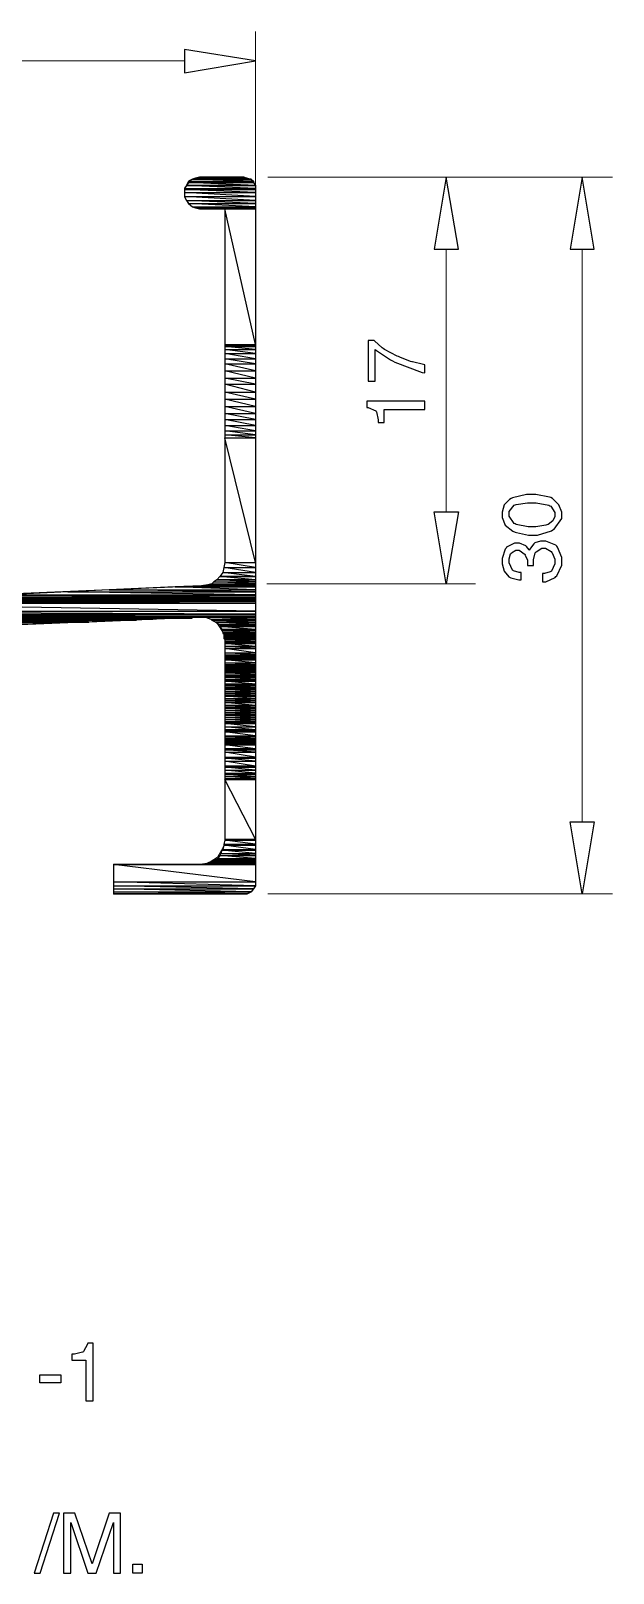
# Model space of a CAD drawing. Extents: x 0 to 8.2, y 0 to 11.7.
# Drawn here: x 3.61 to 4.568, y 4.522 to 7.06 of the extents above; entities that cross this region are included whole.
import ezdxf

# ---------------------------------------------------------------- set-up
doc = ezdxf.new("R2010")
doc.units = 0
doc.layers.get('0').update_dxf_attribs({"linetype": 'CONTINUOUS'})

msp = doc.modelspace()

# ---------------------------------------------------------------- linework, layer by layer
at = {"color": 0, "const_width": 0.00167}
for points in [[(3.97982, 6.75092), (3.97982, 7.05957)], [(3.86301, 7.01124), (1.35221, 7.01124)], [(3.88803, 6.81939), (3.88135, 6.81771), (3.87636, 6.81603), (3.86968, 6.81272), (3.86637, 6.80604), (3.86301, 6.80106), (3.86301, 6.79438)], [(3.88803, 6.81939), (3.96149, 6.81939)], [(3.97982, 6.79937), (3.97982, 6.80604), (3.97646, 6.81104), (3.97314, 6.81603), (3.96647, 6.81771), (3.96149, 6.81939)], [(3.99989, 6.81939), (4.34207, 6.81939)], [(4.01156, 6.81939), (4.56749, 6.81939)], [(3.86301, 6.79438), (3.86301, 6.7876), (3.86637, 6.78093), (3.86968, 6.77593), (3.87636, 6.77094), (3.88135, 6.76926), (3.88803, 6.76758)], [(3.97982, 6.79937), (3.97982, 5.65967)], [(3.3004, 6.39051), (3.3004, 6.162), (3.3004, 6.15365), (3.30203, 6.14903), (3.31185, 6.13357), (3.32747, 6.12478), (3.33208, 6.12354), (3.34044, 6.12354), (3.89133, 6.14697), (3.90136, 6.14865), (3.90804, 6.15033), (3.91635, 6.15696), (3.92144, 6.162), (3.92643, 6.16862), (3.92811, 6.17697), (3.92979, 6.18533), (3.92979, 6.76758), (3.88803, 6.76758)], [(4.29362, 6.70096), (4.29362, 6.26878)], [(4.51742, 5.75814), (4.51742, 6.70096)], [(3.99821, 6.15033), (4.34207, 6.15033)], [(3.96149, 5.63971), (3.74615, 5.63971), (3.74615, 5.68815), (3.88971, 5.68815), (3.89968, 5.68978), (3.90429, 5.69189), (3.91769, 5.70047), (3.926, 5.71479), (3.92811, 5.71978), (3.92979, 5.72814), (3.92979, 6.05524), (3.92811, 6.06521), (3.92725, 6.06896), (3.91678, 6.08524), (3.90132, 6.09483), (3.898, 6.09521), (3.88803, 6.09521), (3.40554, 6.07519), (3.39887, 6.07357), (3.39551, 6.07021), (3.39387, 6.06689), (3.39387, 6.06185), (3.39387, 6.05854)], [(3.96149, 5.63971), (3.96647, 5.63971), (3.97314, 5.64301), (3.97646, 5.648), (3.97982, 5.653), (3.97982, 5.65967)], [(3.99989, 5.63971), (4.56749, 5.63971)]]:
    msp.add_lwpolyline(points, dxfattribs=at)
at = {"color": 0}
for points in [[(3.86301, 7.02957), (3.86301, 6.99126), (3.97982, 7.01124), (3.86301, 7.02957)], [(3.86637, 6.80604), (3.86301, 6.80106), (3.97982, 6.80106), (3.86637, 6.80604)], [(3.86968, 6.81104), (3.86637, 6.80604), (3.97982, 6.80604), (3.86968, 6.81104)], [(3.86637, 6.80604), (3.86637, 6.80604), (3.97982, 6.80604), (3.86637, 6.80604)], [(3.86637, 6.80604), (3.97982, 6.80604), (3.97982, 6.80604), (3.86637, 6.80604)], [(3.86637, 6.80604), (3.97982, 6.80604), (3.97982, 6.80106), (3.86637, 6.80604)], [(3.87636, 6.81603), (3.86968, 6.81272), (3.97646, 6.81272), (3.87636, 6.81603)], [(3.86968, 6.81272), (3.86968, 6.81104), (3.97646, 6.81104), (3.86968, 6.81272)], [(3.86968, 6.81272), (3.97646, 6.81272), (3.97646, 6.81104), (3.86968, 6.81272)], [(3.86968, 6.81104), (3.97646, 6.81104), (3.97982, 6.80604), (3.86968, 6.81104)], [(3.88135, 6.81771), (3.87636, 6.81603), (3.97146, 6.81603), (3.88135, 6.81771)], [(3.87636, 6.81603), (3.97314, 6.81603), (3.87636, 6.81603)], [(3.87636, 6.81603), (3.97314, 6.81603), (3.97646, 6.81272), (3.87636, 6.81603)], [(3.88803, 6.81939), (3.88135, 6.81771), (3.96647, 6.81771), (3.88803, 6.81939)], [(3.88135, 6.81771), (3.96647, 6.81771), (3.88135, 6.81771)], [(3.88135, 6.81771), (3.96647, 6.81771), (3.97146, 6.81603), (3.88135, 6.81771)], [(3.88803, 6.81939), (3.96149, 6.81939), (3.88803, 6.81939)], [(3.88803, 6.81939), (3.96149, 6.81939), (3.96647, 6.81771), (3.88803, 6.81939)], [(4.27365, 6.70096), (4.31375, 6.70096), (4.29362, 6.81939), (4.27365, 6.70096)], [(4.4974, 6.70096), (4.53738, 6.70096), (4.51742, 6.81939), (4.4974, 6.70096)], [(3.86301, 6.80106), (3.86301, 6.79937), (3.97982, 6.79937), (3.86301, 6.80106)], [(3.86301, 6.80106), (3.97982, 6.80106), (3.97982, 6.79937), (3.86301, 6.80106)], [(3.86301, 6.79937), (3.86301, 6.79438), (3.97982, 6.79438), (3.86301, 6.79937)], [(3.86301, 6.79937), (3.97982, 6.79937), (3.97982, 6.79438), (3.86301, 6.79937)], [(3.86301, 6.79438), (3.86301, 6.7876), (3.97982, 6.7876), (3.86301, 6.79438)], [(3.86301, 6.79438), (3.97982, 6.79438), (3.97982, 6.7876), (3.86301, 6.79438)], [(3.86301, 6.7876), (3.86637, 6.78093), (3.97982, 6.78093), (3.86301, 6.7876)], [(3.86301, 6.7876), (3.97982, 6.7876), (3.97982, 6.78093), (3.86301, 6.7876)], [(3.86637, 6.78093), (3.86968, 6.77593), (3.97982, 6.77593), (3.86637, 6.78093)], [(3.86637, 6.78093), (3.97982, 6.78093), (3.97982, 6.77593), (3.86637, 6.78093)], [(3.86968, 6.77593), (3.87636, 6.77094), (3.97982, 6.77094), (3.86968, 6.77593)], [(3.86968, 6.77593), (3.97982, 6.77593), (3.97982, 6.77094), (3.86968, 6.77593)], [(3.87636, 6.77094), (3.88135, 6.76926), (3.97982, 6.76926), (3.87636, 6.77094)], [(3.87636, 6.77094), (3.97982, 6.77094), (3.97982, 6.76926), (3.87636, 6.77094)], [(3.88135, 6.76926), (3.88803, 6.76758), (3.97982, 6.76758), (3.88135, 6.76926)], [(3.88135, 6.76926), (3.97982, 6.76926), (3.97982, 6.76758), (3.88135, 6.76926)], [(3.88803, 6.76758), (3.92979, 6.76758), (3.88803, 6.76758)], [(3.92979, 6.76758), (3.92979, 6.54406), (3.97982, 6.54406), (3.92979, 6.76758)], [(3.92979, 6.76758), (3.97982, 6.76758), (3.97982, 6.54406), (3.92979, 6.76758)], [(4.1651, 6.48394), (4.17686, 6.48394), (4.17686, 6.53575), (4.17893, 6.53413), (4.20226, 6.51867), (4.20518, 6.51742), (4.20936, 6.51492), (4.25401, 6.49815), (4.25863, 6.49729), (4.25863, 6.51064), (4.25613, 6.51107), (4.23822, 6.51535), (4.23699, 6.51574), (4.23525, 6.51617), (4.21729, 6.52328), (4.21522, 6.52408), (4.21311, 6.52496), (4.19228, 6.53614), (4.19021, 6.53738), (4.18853, 6.53863), (4.176, 6.54992), (4.17518, 6.55072), (4.1651, 6.55072), (4.1651, 6.48394)], [(3.92979, 6.54406), (3.92979, 6.54237), (3.97982, 6.54237), (3.92979, 6.54406)], [(3.92979, 6.54406), (3.97982, 6.54406), (3.97982, 6.54237), (3.92979, 6.54406)], [(3.92979, 6.54237), (3.92979, 6.54075), (3.97982, 6.54075), (3.92979, 6.54237)], [(3.92979, 6.54237), (3.97982, 6.54237), (3.97982, 6.54075), (3.92979, 6.54237)], [(3.92979, 6.54075), (3.92979, 6.53575), (3.97982, 6.53575), (3.92979, 6.54075)], [(3.92979, 6.54075), (3.97982, 6.54075), (3.97982, 6.53575), (3.92979, 6.54075)], [(3.92979, 6.53575), (3.92979, 6.52908), (3.97982, 6.52908), (3.92979, 6.53575)], [(3.92979, 6.53575), (3.97982, 6.53575), (3.97982, 6.52908), (3.92979, 6.53575)], [(3.92979, 6.52908), (3.92979, 6.52072), (3.97982, 6.52072), (3.92979, 6.52908)], [(3.92979, 6.52908), (3.97982, 6.52908), (3.97982, 6.52072), (3.92979, 6.52908)], [(3.92979, 6.52072), (3.92979, 6.51232), (3.97982, 6.51232), (3.92979, 6.52072)], [(3.92979, 6.52072), (3.97982, 6.52072), (3.97982, 6.51232), (3.92979, 6.52072)], [(3.92979, 6.51232), (3.92979, 6.50065), (3.97982, 6.50065), (3.92979, 6.51232)], [(3.92979, 6.51232), (3.97982, 6.51232), (3.97982, 6.50065), (3.92979, 6.51232)], [(3.92979, 6.50065), (3.92979, 6.48893), (3.97982, 6.48893), (3.92979, 6.50065)], [(3.92979, 6.50065), (3.97982, 6.50065), (3.97982, 6.48893), (3.92979, 6.50065)], [(3.92979, 6.48893), (3.92979, 6.47894), (3.97982, 6.47894), (3.92979, 6.48893)], [(3.92979, 6.48893), (3.97982, 6.48893), (3.97982, 6.47894), (3.92979, 6.48893)], [(3.92979, 6.47894), (3.92979, 6.4656), (3.97982, 6.4656), (3.92979, 6.47894)], [(3.92979, 6.47894), (3.97982, 6.47894), (3.97982, 6.4656), (3.92979, 6.47894)], [(3.92979, 6.4656), (3.92979, 6.45394), (3.97982, 6.45394), (3.92979, 6.4656)], [(3.92979, 6.4656), (3.97982, 6.4656), (3.97982, 6.45394), (3.92979, 6.4656)], [(3.92979, 6.45394), (3.92979, 6.44228), (3.97982, 6.44228), (3.92979, 6.45394)], [(3.92979, 6.45394), (3.97982, 6.45394), (3.97982, 6.44228), (3.92979, 6.45394)], [(4.19189, 6.43728), (4.25863, 6.43728), (4.25863, 6.45063), (4.16342, 6.45063), (4.16342, 6.44065), (4.16547, 6.44026), (4.17768, 6.43485), (4.17854, 6.43397), (4.17893, 6.43317), (4.18186, 6.41997), (4.18186, 6.41553), (4.19189, 6.41553), (4.19189, 6.43728)], [(3.92979, 6.44228), (3.92979, 6.43061), (3.97982, 6.43061), (3.92979, 6.44228)], [(3.92979, 6.44228), (3.97982, 6.44228), (3.97982, 6.43061), (3.92979, 6.44228)], [(3.92979, 6.43061), (3.92979, 6.42051), (3.97982, 6.42051), (3.92979, 6.43061)], [(3.92979, 6.43061), (3.97982, 6.43061), (3.97982, 6.42051), (3.92979, 6.43061)], [(3.92979, 6.42051), (3.92979, 6.41054), (3.97982, 6.41054), (3.92979, 6.42051)], [(3.92979, 6.42051), (3.97982, 6.42051), (3.97982, 6.41054), (3.92979, 6.42051)], [(3.92979, 6.41054), (3.92979, 6.40218), (3.97982, 6.40218), (3.92979, 6.41054)], [(3.92979, 6.41054), (3.97982, 6.41054), (3.97982, 6.40218), (3.92979, 6.41054)], [(3.92979, 6.40218), (3.92979, 6.39551), (3.97982, 6.39551), (3.92979, 6.40218)], [(3.92979, 6.40218), (3.97982, 6.40218), (3.97982, 6.39551), (3.92979, 6.40218)], [(3.92979, 6.39551), (3.92979, 6.39051), (3.97982, 6.39051), (3.92979, 6.39551)], [(3.92979, 6.39551), (3.97982, 6.39551), (3.97982, 6.39051), (3.92979, 6.39551)], [(3.92979, 6.39051), (3.92979, 6.18533), (3.97982, 6.18533), (3.92979, 6.39051)], [(3.92979, 6.39051), (3.97982, 6.39051), (3.97982, 6.18533), (3.92979, 6.39051)], [(4.38553, 6.26372), (4.38553, 6.25944), (4.39074, 6.24647), (4.40343, 6.2366), (4.40717, 6.23529), (4.40924, 6.23449), (4.42899, 6.23031), (4.4356, 6.23031), (4.4439, 6.23031), (4.46685, 6.23753), (4.46897, 6.23876), (4.47146, 6.24001), (4.48394, 6.25782), (4.48394, 6.26372), (4.48394, 6.2679), (4.47911, 6.28043), (4.46847, 6.29047), (4.4656, 6.2921), (4.46349, 6.29297), (4.44135, 6.2971), (4.43397, 6.2971), (4.42557, 6.2971), (4.40256, 6.29167), (4.4005, 6.29042), (4.398, 6.28917), (4.38926, 6.28022), (4.38553, 6.26785), (4.38553, 6.26372)], [(4.47228, 6.26372), (4.47228, 6.26124), (4.46935, 6.25358), (4.46149, 6.24794), (4.45899, 6.24707), (4.45768, 6.24669), (4.44108, 6.24376), (4.4356, 6.24376), (4.4285, 6.24376), (4.40881, 6.24794), (4.40717, 6.24875), (4.40549, 6.24962), (4.39719, 6.2615), (4.39719, 6.2654), (4.39719, 6.26921), (4.40549, 6.27962), (4.40717, 6.28043), (4.40881, 6.28087), (4.42768, 6.28375), (4.43397, 6.28375), (4.44146, 6.28375), (4.46272, 6.27962), (4.46397, 6.27875), (4.4656, 6.27794), (4.47228, 6.26731), (4.47228, 6.26372)], [(4.27365, 6.26878), (4.31375, 6.26878), (4.29362, 6.15033), (4.27365, 6.26878)], [(4.48394, 6.18696), (4.48394, 6.19325), (4.47689, 6.21035), (4.47564, 6.21197), (4.47396, 6.21365), (4.45768, 6.22032), (4.45231, 6.22032), (4.44894, 6.22032), (4.43978, 6.21783), (4.43896, 6.21696), (4.43772, 6.21615), (4.43099, 6.20654), (4.43061, 6.20529), (4.43018, 6.20617), (4.42589, 6.21158), (4.42551, 6.21197), (4.42464, 6.21283), (4.41407, 6.21696), (4.41054, 6.21696), (4.40593, 6.21696), (4.39301, 6.21035), (4.39219, 6.20865), (4.39094, 6.20742), (4.38553, 6.19211), (4.38553, 6.18696), (4.38553, 6.18306), (4.38906, 6.17117), (4.39675, 6.16157), (4.39887, 6.16032), (4.40012, 6.15994), (4.41292, 6.15696), (4.41721, 6.15696), (4.41721, 6.16862), (4.41385, 6.16862), (4.40468, 6.1716), (4.40386, 6.17199), (4.40261, 6.17285), (4.39719, 6.18474), (4.39719, 6.18864), (4.39719, 6.19157), (4.39963, 6.19949), (4.4005, 6.20031), (4.40088, 6.20117), (4.4081, 6.20529), (4.41054, 6.20529), (4.41385, 6.20529), (4.42339, 6.19824), (4.42383, 6.197), (4.42421, 6.19618), (4.42719, 6.18929), (4.42719, 6.18696), (4.42719, 6.18614), (4.42719, 6.18365), (4.42719, 6.18365), (4.42719, 6.18283), (4.42719, 6.18099), (4.42719, 6.18033), (4.43728, 6.18033), (4.43728, 6.18033), (4.43728, 6.18197), (4.43728, 6.18197), (4.43728, 6.18283), (4.43728, 6.18533), (4.43728, 6.18533), (4.43728, 6.18951), (4.44021, 6.20117), (4.44065, 6.20199), (4.44146, 6.20285), (4.45079, 6.20865), (4.45394, 6.20865), (4.45725, 6.20865), (4.46642, 6.20324), (4.46729, 6.20199), (4.4681, 6.20117), (4.47228, 6.19054), (4.47228, 6.18696), (4.47228, 6.18283), (4.46685, 6.17117), (4.4656, 6.17031), (4.46474, 6.16992), (4.4554, 6.16699), (4.45231, 6.16699), (4.45231, 6.15365), (4.45768, 6.15365), (4.47271, 6.16075), (4.47396, 6.162), (4.47558, 6.16325), (4.48394, 6.18104), (4.48394, 6.18696)], [(3.92811, 6.17697), (3.92643, 6.16862), (3.97982, 6.16862), (3.92811, 6.17697)], [(3.92979, 6.18533), (3.92811, 6.17697), (3.97982, 6.17697), (3.92979, 6.18533)], [(3.92811, 6.17697), (3.97982, 6.17697), (3.97982, 6.16862), (3.92811, 6.17697)], [(3.92979, 6.18533), (3.97982, 6.18533), (3.97982, 6.17697), (3.92979, 6.18533)], [(3.84793, 6.14518), (3.73947, 6.14019), (3.97982, 6.14019), (3.84793, 6.14518)], [(3.89133, 6.14697), (3.84793, 6.14518), (3.97982, 6.14518), (3.89133, 6.14697)], [(3.84793, 6.14518), (3.97982, 6.14518), (3.97982, 6.14019), (3.84793, 6.14518)], [(3.90136, 6.14865), (3.89133, 6.14697), (3.97982, 6.14697), (3.90136, 6.14865)], [(3.89133, 6.14697), (3.97982, 6.14697), (3.97982, 6.14518), (3.89133, 6.14697)], [(3.90804, 6.15033), (3.90136, 6.14865), (3.97982, 6.14865), (3.90804, 6.15033)], [(3.90136, 6.14865), (3.97982, 6.14865), (3.90136, 6.14865)], [(3.90136, 6.14865), (3.97982, 6.14865), (3.97982, 6.14697), (3.90136, 6.14865)], [(3.91135, 6.15365), (3.90804, 6.15033), (3.97982, 6.15033), (3.91135, 6.15365)], [(3.90804, 6.15033), (3.97982, 6.15033), (3.97982, 6.14865), (3.90804, 6.15033)], [(3.91635, 6.15696), (3.91135, 6.15365), (3.97982, 6.15365), (3.91635, 6.15696)], [(3.91135, 6.15365), (3.97982, 6.15365), (3.97982, 6.15033), (3.91135, 6.15365)], [(3.92144, 6.162), (3.91635, 6.15696), (3.97982, 6.15696), (3.92144, 6.162)], [(3.91635, 6.15696), (3.91635, 6.15696), (3.97982, 6.15696), (3.91635, 6.15696)], [(3.91635, 6.15696), (3.97982, 6.15696), (3.97982, 6.15696), (3.91635, 6.15696)], [(3.91635, 6.15696), (3.97982, 6.15696), (3.97982, 6.15365), (3.91635, 6.15696)], [(3.92643, 6.16862), (3.92144, 6.162), (3.97982, 6.162), (3.92643, 6.16862)], [(3.92144, 6.162), (3.97982, 6.162), (3.92144, 6.162)], [(3.92144, 6.162), (3.97982, 6.162), (3.97982, 6.15696), (3.92144, 6.162)], [(3.92643, 6.16862), (3.97982, 6.16862), (3.97982, 6.162), (3.92643, 6.16862)], [(3.21186, 6.11854), (2.92144, 6.10519), (3.97982, 6.10519), (3.21186, 6.11854)], [(3.22032, 6.11854), (3.21186, 6.11854), (3.97982, 6.11854), (3.22032, 6.11854)], [(3.21186, 6.11854), (3.97982, 6.11854), (3.97982, 6.10519), (3.21186, 6.11854)], [(3.22863, 6.12185), (3.22032, 6.11854), (3.97982, 6.11854), (3.22863, 6.12185)], [(3.22032, 6.11854), (3.97982, 6.11854), (3.97982, 6.11854), (3.22032, 6.11854)], [(3.23031, 6.12354), (3.22863, 6.12185), (3.97982, 6.12185), (3.23031, 6.12354)], [(3.22863, 6.12185), (3.97982, 6.12185), (3.97982, 6.11854), (3.22863, 6.12185)], [(3.23031, 6.12354), (3.97982, 6.12354), (3.97982, 6.12185), (3.23031, 6.12354)], [(3.35553, 6.12354), (3.34044, 6.12354), (3.97982, 6.12354), (3.35553, 6.12354)], [(3.41894, 6.1269), (3.35553, 6.12354), (3.97982, 6.12354), (3.41894, 6.1269)], [(3.35553, 6.12354), (3.97982, 6.12354), (3.97982, 6.12354), (3.35553, 6.12354)], [(3.41894, 6.1269), (3.97982, 6.1269), (3.97982, 6.12354), (3.41894, 6.1269)], [(3.42333, 6.12668), (3.97999, 6.12668), (3.97999, 6.125), (3.42333, 6.125), (3.42333, 6.12668)], [(3.52572, 6.13021), (3.42563, 6.1269), (3.97982, 6.1269), (3.52572, 6.13021)], [(3.42563, 6.1269), (3.97982, 6.1269), (3.42563, 6.1269)], [(3.56917, 6.13189), (3.52572, 6.13021), (3.97982, 6.13021), (3.56917, 6.13189)], [(3.52572, 6.13021), (3.97982, 6.13021), (3.97982, 6.1269), (3.52572, 6.13021)], [(3.67106, 6.13688), (3.56917, 6.13189), (3.97982, 6.13189), (3.67106, 6.13688)], [(3.56917, 6.13189), (3.97982, 6.13189), (3.97982, 6.13021), (3.56917, 6.13189)], [(3.73947, 6.14019), (3.67106, 6.13688), (3.97982, 6.13688), (3.73947, 6.14019)], [(3.67106, 6.13688), (3.97982, 6.13688), (3.97982, 6.13189), (3.67106, 6.13688)], [(3.73947, 6.14019), (3.97982, 6.14019), (3.97982, 6.13688), (3.73947, 6.14019)], [(2.68272, 6.09521), (2.62093, 6.09185), (3.81125, 6.09185), (2.68272, 6.09521)], [(2.68272, 6.09521), (3.87468, 6.09521), (3.81125, 6.09185), (2.68272, 6.09521)], [(2.71283, 6.0969), (2.69769, 6.09521), (3.97982, 6.09521), (2.71283, 6.0969)], [(2.69769, 6.09521), (3.88803, 6.09521), (2.69769, 6.09521)], [(2.69835, 6.095), (3.875, 6.095), (3.875, 6.09332), (2.69835, 6.09332), (2.69835, 6.095)], [(2.79292, 6.10021), (2.71283, 6.0969), (3.97982, 6.0969), (2.79292, 6.10021)], [(2.71283, 6.0969), (3.97982, 6.0969), (3.97982, 6.09521), (2.71283, 6.0969)], [(2.92144, 6.10519), (2.79292, 6.10021), (3.97982, 6.10021), (2.92144, 6.10519)], [(2.79292, 6.10021), (3.97982, 6.10021), (3.97982, 6.0969), (2.79292, 6.10021)], [(2.92144, 6.10519), (3.97982, 6.10519), (3.97982, 6.10021), (2.92144, 6.10519)], [(3.88803, 6.09521), (3.97982, 6.09521), (3.88803, 6.09521)], [(3.898, 6.09521), (3.90636, 6.09185), (3.97982, 6.09185), (3.898, 6.09521)], [(3.898, 6.09521), (3.97982, 6.09521), (3.97982, 6.09185), (3.898, 6.09521)], [(2.51238, 6.08686), (3.70437, 6.08686), (3.59581, 6.08356), (2.51238, 6.08686)], [(2.51335, 6.08832), (3.70503, 6.08832), (3.70503, 6.08664), (2.51335, 6.08664), (2.51335, 6.08832)], [(2.59429, 6.09022), (2.51406, 6.08686), (3.70606, 6.08686), (2.59429, 6.09022)], [(2.51406, 6.08686), (3.70606, 6.08686), (2.51406, 6.08686)], [(2.62093, 6.09185), (2.59429, 6.09022), (3.7845, 6.09022), (2.62093, 6.09185)], [(2.59429, 6.09022), (3.7845, 6.09022), (3.70606, 6.08686), (2.59429, 6.09022)], [(2.62093, 6.09185), (3.81125, 6.09185), (3.7845, 6.09022), (2.62093, 6.09185)], [(3.90636, 6.09185), (3.90804, 6.09022), (3.97982, 6.09022), (3.90636, 6.09185)], [(3.90636, 6.09185), (3.97982, 6.09185), (3.97982, 6.09022), (3.90636, 6.09185)], [(3.90804, 6.09022), (3.91471, 6.08686), (3.97982, 6.08686), (3.90804, 6.09022)], [(3.90804, 6.09022), (3.97982, 6.09022), (3.97982, 6.08686), (3.90804, 6.09022)], [(3.91471, 6.08686), (3.97982, 6.08686), (3.91471, 6.08686)], [(3.91471, 6.08686), (3.91982, 6.08356), (3.97982, 6.08356), (3.91471, 6.08686)], [(3.91471, 6.08686), (3.97982, 6.08686), (3.97982, 6.08356), (3.91471, 6.08686)], [(3.91982, 6.08356), (3.92144, 6.08187), (3.97982, 6.08187), (3.91982, 6.08356)], [(3.91982, 6.08356), (3.97982, 6.08356), (3.97982, 6.08187), (3.91982, 6.08356)], [(3.92144, 6.08187), (3.92144, 6.08018), (3.97982, 6.08018), (3.92144, 6.08187)], [(3.92144, 6.08187), (3.97982, 6.08187), (3.97982, 6.08018), (3.92144, 6.08187)], [(3.92144, 6.08018), (3.92481, 6.07519), (3.97982, 6.07519), (3.92144, 6.08018)], [(3.92144, 6.08018), (3.97982, 6.08018), (3.97982, 6.07519), (3.92144, 6.08018)], [(3.92481, 6.07519), (3.92481, 6.07519), (3.97982, 6.07519), (3.92481, 6.07519)], [(3.92481, 6.07519), (3.97982, 6.07519), (3.97982, 6.07519), (3.92481, 6.07519)], [(3.92481, 6.07519), (3.92481, 6.07357), (3.97982, 6.07357), (3.92481, 6.07519)], [(3.92481, 6.07519), (3.97982, 6.07519), (3.97982, 6.07357), (3.92481, 6.07519)], [(3.92481, 6.07357), (3.97982, 6.07357), (3.92481, 6.07357)], [(3.92481, 6.07357), (3.92481, 6.07357), (3.97982, 6.07357), (3.92481, 6.07357)], [(3.92481, 6.07357), (3.97982, 6.07357), (3.97982, 6.07357), (3.92481, 6.07357)], [(3.92481, 6.07357), (3.92643, 6.07021), (3.97982, 6.07021), (3.92481, 6.07357)], [(3.92481, 6.07357), (3.97982, 6.07357), (3.97982, 6.07021), (3.92481, 6.07357)], [(3.92643, 6.07021), (3.92643, 6.07021), (3.97982, 6.07021), (3.92643, 6.07021)], [(3.92643, 6.07021), (3.97982, 6.07021), (3.97982, 6.07021), (3.92643, 6.07021)], [(3.92643, 6.07021), (3.92643, 6.06853), (3.97982, 6.06853), (3.92643, 6.07021)], [(3.92643, 6.07021), (3.97982, 6.07021), (3.97982, 6.06853), (3.92643, 6.07021)], [(3.92643, 6.06853), (3.97982, 6.06853), (3.92643, 6.06853)], [(3.92643, 6.06853), (3.92811, 6.06853), (3.97982, 6.06853), (3.92643, 6.06853)], [(3.92643, 6.06853), (3.97982, 6.06853), (3.97982, 6.06853), (3.92643, 6.06853)], [(3.92811, 6.06853), (3.92811, 6.06689), (3.97982, 6.06689), (3.92811, 6.06853)], [(3.92811, 6.06853), (3.97982, 6.06853), (3.97982, 6.06689), (3.92811, 6.06853)], [(3.92811, 6.06689), (3.97982, 6.06689), (3.92811, 6.06689)], [(3.92811, 6.06689), (3.92811, 6.06521), (3.97982, 6.06521), (3.92811, 6.06689)], [(3.92811, 6.06689), (3.97982, 6.06689), (3.97982, 6.06521), (3.92811, 6.06689)], [(3.92811, 6.06521), (3.97982, 6.06521), (3.92811, 6.06521)], [(3.92811, 6.06521), (3.97982, 6.06521), (3.92811, 6.06521)], [(3.92811, 6.06521), (3.92811, 6.06521), (3.97982, 6.06521), (3.92811, 6.06521)], [(3.92811, 6.06521), (3.97982, 6.06521), (3.97982, 6.06521), (3.92811, 6.06521)], [(3.92811, 6.06521), (3.92811, 6.06353), (3.97982, 6.06353), (3.92811, 6.06521)], [(3.92811, 6.06521), (3.97982, 6.06521), (3.97982, 6.06353), (3.92811, 6.06521)], [(3.92811, 6.06353), (3.92811, 6.06353), (3.97982, 6.06353), (3.92811, 6.06353)], [(3.92811, 6.06353), (3.97982, 6.06353), (3.97982, 6.06353), (3.92811, 6.06353)], [(3.92811, 6.06353), (3.92811, 6.06185), (3.97982, 6.06185), (3.92811, 6.06353)], [(3.92811, 6.06353), (3.97982, 6.06353), (3.97982, 6.06185), (3.92811, 6.06353)], [(3.92811, 6.06185), (3.97982, 6.06185), (3.92811, 6.06185)], [(3.92811, 6.06185), (3.92811, 6.06185), (3.97982, 6.06185), (3.92811, 6.06185)], [(3.92811, 6.06185), (3.97982, 6.06185), (3.97982, 6.06185), (3.92811, 6.06185)], [(3.92811, 6.06185), (3.92811, 6.06022), (3.97982, 6.06022), (3.92811, 6.06185)], [(3.92811, 6.06185), (3.97982, 6.06185), (3.97982, 6.06022), (3.92811, 6.06185)], [(3.92811, 6.06022), (3.97982, 6.06022), (3.92811, 6.06022)], [(3.92811, 6.06022), (3.92979, 6.05854), (3.97982, 6.05854), (3.92811, 6.06022)], [(3.92811, 6.06022), (3.97982, 6.06022), (3.97982, 6.05854), (3.92811, 6.06022)], [(3.92979, 6.05854), (3.92979, 6.05524), (3.97982, 6.05524), (3.92979, 6.05854)], [(3.92979, 6.05854), (3.97982, 6.05854), (3.97982, 6.05524), (3.92979, 6.05854)], [(3.92979, 6.05524), (3.97982, 6.05524), (3.92979, 6.05524)], [(3.92979, 6.05524), (3.92979, 6.05344), (3.97982, 6.05344), (3.92979, 6.05524)], [(3.92979, 6.05524), (3.97982, 6.05524), (3.97982, 6.05344), (3.92979, 6.05524)], [(3.92979, 6.05344), (3.92979, 6.05176), (3.97982, 6.05176), (3.92979, 6.05344)], [(3.92979, 6.05344), (3.97982, 6.05344), (3.97982, 6.05176), (3.92979, 6.05344)], [(3.92979, 6.05176), (3.92979, 6.04676), (3.97982, 6.04676), (3.92979, 6.05176)], [(3.92979, 6.05176), (3.97982, 6.05176), (3.97982, 6.04676), (3.92979, 6.05176)], [(3.92979, 6.04676), (3.92979, 6.04676), (3.97982, 6.04676), (3.92979, 6.04676)], [(3.92979, 6.04676), (3.97982, 6.04676), (3.97982, 6.04676), (3.92979, 6.04676)], [(3.92979, 6.04676), (3.92979, 6.04346), (3.97982, 6.04346), (3.92979, 6.04676)], [(3.92979, 6.04676), (3.97982, 6.04676), (3.97982, 6.04346), (3.92979, 6.04676)], [(3.92979, 6.04346), (3.92979, 6.03678), (3.97982, 6.03678), (3.92979, 6.04346)], [(3.92979, 6.04346), (3.97982, 6.04346), (3.97982, 6.03678), (3.92979, 6.04346)], [(3.92979, 6.03678), (3.92979, 6.03342), (3.97982, 6.03342), (3.92979, 6.03678)], [(3.92979, 6.03678), (3.97982, 6.03678), (3.97982, 6.03342), (3.92979, 6.03678)], [(3.92979, 6.03342), (3.92979, 6.03179), (3.97982, 6.03179), (3.92979, 6.03342)], [(3.92979, 6.03342), (3.97982, 6.03342), (3.97982, 6.03179), (3.92979, 6.03342)], [(3.92979, 6.03179), (3.97982, 6.03179), (3.92979, 6.03179)], [(3.92979, 6.03179), (3.92979, 6.03179), (3.97982, 6.03179), (3.92979, 6.03179)], [(3.92979, 6.03179), (3.97982, 6.03179), (3.97982, 6.03179), (3.92979, 6.03179)], [(3.92979, 6.03179), (3.92979, 6.03011), (3.97982, 6.03011), (3.92979, 6.03179)], [(3.92979, 6.03179), (3.97982, 6.03179), (3.97982, 6.03011), (3.92979, 6.03179)], [(3.92979, 6.03011), (3.92979, 6.02843), (3.97982, 6.02843), (3.92979, 6.03011)], [(3.92979, 6.03011), (3.97982, 6.03011), (3.97982, 6.02843), (3.92979, 6.03011)], [(3.92979, 6.02843), (3.92979, 6.02675), (3.97982, 6.02675), (3.92979, 6.02843)], [(3.92979, 6.02843), (3.97982, 6.02843), (3.97982, 6.02675), (3.92979, 6.02843)], [(3.92979, 6.02675), (3.92979, 6.02512), (3.97982, 6.02512), (3.92979, 6.02675)], [(3.92979, 6.02675), (3.97982, 6.02675), (3.97982, 6.02512), (3.92979, 6.02675)], [(3.92979, 6.02512), (3.92979, 6.02013), (3.97982, 6.02013), (3.92979, 6.02512)], [(3.92979, 6.02512), (3.97982, 6.02512), (3.97982, 6.02013), (3.92979, 6.02512)], [(3.92979, 6.02013), (3.92979, 6.01676), (3.97982, 6.01676), (3.92979, 6.02013)], [(3.92979, 6.02013), (3.97982, 6.02013), (3.97982, 6.01676), (3.92979, 6.02013)], [(3.92979, 6.01676), (3.92979, 6.01676), (3.97982, 6.01676), (3.92979, 6.01676)], [(3.92979, 6.01676), (3.97982, 6.01676), (3.97982, 6.01676), (3.92979, 6.01676)], [(3.92979, 6.01676), (3.92979, 6.01508), (3.97982, 6.01508), (3.92979, 6.01676)], [(3.92979, 6.01676), (3.97982, 6.01676), (3.97982, 6.01508), (3.92979, 6.01676)], [(3.92979, 6.01508), (3.97982, 6.01508), (3.92979, 6.01508)], [(3.92979, 6.01508), (3.92979, 6.01346), (3.97982, 6.01346), (3.92979, 6.01508)], [(3.92979, 6.01508), (3.97982, 6.01508), (3.97982, 6.01346), (3.92979, 6.01508)], [(3.92979, 6.01346), (3.92979, 6.01346), (3.97982, 6.01346), (3.92979, 6.01346)], [(3.92979, 6.01346), (3.97982, 6.01346), (3.97982, 6.01346), (3.92979, 6.01346)], [(3.92979, 6.01346), (3.92979, 6.01178), (3.97982, 6.01178), (3.92979, 6.01346)], [(3.92979, 6.01346), (3.97982, 6.01346), (3.97982, 6.01178), (3.92979, 6.01346)], [(3.92979, 6.01178), (3.97982, 6.01178), (3.92979, 6.01178)], [(3.92979, 6.01178), (3.92979, 6.01178), (3.97982, 6.01178), (3.92979, 6.01178)], [(3.92979, 6.01178), (3.97982, 6.01178), (3.97982, 6.01178), (3.92979, 6.01178)], [(3.92979, 6.01178), (3.92979, 6.0101), (3.97982, 6.0101), (3.92979, 6.01178)], [(3.92979, 6.01178), (3.97982, 6.01178), (3.97982, 6.0101), (3.92979, 6.01178)], [(3.92979, 6.0101), (3.92979, 6.00846), (3.97982, 6.00846), (3.92979, 6.0101)], [(3.92979, 6.0101), (3.97982, 6.0101), (3.97982, 6.00846), (3.92979, 6.0101)], [(3.92979, 6.00846), (3.92979, 6.00678), (3.97982, 6.00678), (3.92979, 6.00846)], [(3.92979, 6.00846), (3.97982, 6.00846), (3.97982, 6.00678), (3.92979, 6.00846)], [(3.92979, 6.00678), (3.92979, 6.0051), (3.97982, 6.0051), (3.92979, 6.00678)], [(3.92979, 6.00678), (3.97982, 6.00678), (3.97982, 6.0051), (3.92979, 6.00678)], [(3.92979, 6.0051), (3.92979, 6.0051), (3.97982, 6.0051), (3.92979, 6.0051)], [(3.92979, 6.0051), (3.97982, 6.0051), (3.97982, 6.0051), (3.92979, 6.0051)], [(3.92979, 6.0051), (3.92979, 6.00342), (3.97982, 6.00342), (3.92979, 6.0051)], [(3.92979, 6.0051), (3.97982, 6.0051), (3.97982, 6.00342), (3.92979, 6.0051)], [(3.92979, 6.00342), (3.97982, 6.00342), (3.92979, 6.00342)], [(3.92979, 6.00342), (3.92979, 6.00342), (3.97982, 6.00342), (3.92979, 6.00342)], [(3.92979, 6.00342), (3.97982, 6.00342), (3.97982, 6.00342), (3.92979, 6.00342)], [(3.92979, 6.00342), (3.92979, 6.00011), (3.97982, 6.00011), (3.92979, 6.00342)], [(3.92979, 6.00342), (3.97982, 6.00342), (3.97982, 6.00011), (3.92979, 6.00342)], [(3.92979, 6.00011), (3.92979, 5.99843), (3.97982, 5.99843), (3.92979, 6.00011)], [(3.92979, 6.00011), (3.97982, 6.00011), (3.97982, 5.99843), (3.92979, 6.00011)], [(3.92979, 5.99843), (3.97982, 5.99843), (3.92979, 5.99843)], [(3.92979, 5.99843), (3.92979, 5.99675), (3.97982, 5.99675), (3.92979, 5.99843)], [(3.92979, 5.99843), (3.97982, 5.99843), (3.97982, 5.99675), (3.92979, 5.99843)], [(3.92979, 5.99675), (3.92979, 5.99675), (3.97982, 5.99675), (3.92979, 5.99675)], [(3.92979, 5.99675), (3.97982, 5.99675), (3.97982, 5.99675), (3.92979, 5.99675)], [(3.92979, 5.99675), (3.92979, 5.99343), (3.97982, 5.99343), (3.92979, 5.99675)], [(3.92979, 5.99675), (3.97982, 5.99675), (3.97982, 5.99343), (3.92979, 5.99675)], [(3.92979, 5.99343), (3.92979, 5.99175), (3.97982, 5.99175), (3.92979, 5.99343)], [(3.92979, 5.99343), (3.97982, 5.99343), (3.97982, 5.99175), (3.92979, 5.99343)], [(3.92979, 5.99175), (3.92979, 5.99013), (3.97982, 5.99013), (3.92979, 5.99175)], [(3.92979, 5.99175), (3.97982, 5.99175), (3.97982, 5.99013), (3.92979, 5.99175)], [(3.92979, 5.99013), (3.97982, 5.99013), (3.92979, 5.99013)], [(3.92979, 5.99013), (3.92979, 5.98508), (3.97982, 5.98508), (3.92979, 5.99013)], [(3.92979, 5.99013), (3.97982, 5.99013), (3.97982, 5.98508), (3.92979, 5.99013)], [(3.92979, 5.98508), (3.97982, 5.98508), (3.92979, 5.98508)], [(3.92979, 5.98508), (3.92979, 5.98508), (3.97982, 5.98508), (3.92979, 5.98508)], [(3.92979, 5.98508), (3.97982, 5.98508), (3.97982, 5.98508), (3.92979, 5.98508)], [(3.92979, 5.98508), (3.92979, 5.98346), (3.97982, 5.98346), (3.92979, 5.98508)], [(3.92979, 5.98508), (3.97982, 5.98508), (3.97982, 5.98346), (3.92979, 5.98508)], [(3.92979, 5.98346), (3.92979, 5.98008), (3.97982, 5.98008), (3.92979, 5.98346)], [(3.92979, 5.98346), (3.97982, 5.98346), (3.97982, 5.98008), (3.92979, 5.98346)], [(3.92979, 5.98008), (3.92979, 5.98008), (3.97982, 5.98008), (3.92979, 5.98008)], [(3.92979, 5.98008), (3.97982, 5.98008), (3.97982, 5.98008), (3.92979, 5.98008)], [(3.92979, 5.98008), (3.97982, 5.98008), (3.92979, 5.98008)], [(3.92979, 5.98008), (3.92979, 5.97846), (3.97982, 5.97846), (3.92979, 5.98008)], [(3.92979, 5.98008), (3.97982, 5.98008), (3.97982, 5.97846), (3.92979, 5.98008)], [(3.92979, 5.97846), (3.92979, 5.97678), (3.97982, 5.97678), (3.92979, 5.97846)], [(3.92979, 5.97846), (3.97982, 5.97846), (3.97982, 5.97678), (3.92979, 5.97846)], [(3.92979, 5.97678), (3.92979, 5.97342), (3.97982, 5.97342), (3.92979, 5.97678)], [(3.92979, 5.97678), (3.97982, 5.97678), (3.97982, 5.97342), (3.92979, 5.97678)], [(3.92979, 5.97342), (3.92979, 5.97011), (3.97982, 5.97011), (3.92979, 5.97342)], [(3.92979, 5.97342), (3.97982, 5.97342), (3.97982, 5.97011), (3.92979, 5.97342)], [(3.92979, 5.97011), (3.97982, 5.97011), (3.92979, 5.97011)], [(3.92979, 5.97011), (3.92979, 5.97011), (3.97982, 5.97011), (3.92979, 5.97011)], [(3.92979, 5.97011), (3.97982, 5.97011), (3.97982, 5.97011), (3.92979, 5.97011)], [(3.92979, 5.97011), (3.92979, 5.96679), (3.97982, 5.96679), (3.92979, 5.97011)], [(3.92979, 5.97011), (3.97982, 5.97011), (3.97982, 5.96679), (3.92979, 5.97011)], [(3.92979, 5.96679), (3.97982, 5.96679), (3.92979, 5.96679)], [(3.92979, 5.96679), (3.92979, 5.96511), (3.97982, 5.96511), (3.92979, 5.96679)], [(3.92979, 5.96679), (3.97982, 5.96679), (3.97982, 5.96511), (3.92979, 5.96679)], [(3.92979, 5.96511), (3.92979, 5.96164), (3.97982, 5.96164), (3.92979, 5.96511)], [(3.92979, 5.96511), (3.97982, 5.96511), (3.97982, 5.96164), (3.92979, 5.96511)], [(3.92979, 5.96164), (3.92979, 5.95833), (3.97982, 5.95833), (3.92979, 5.96164)], [(3.92979, 5.96164), (3.97982, 5.96164), (3.97982, 5.95833), (3.92979, 5.96164)], [(3.92979, 5.95833), (3.97982, 5.95833), (3.92979, 5.95833)], [(3.92979, 5.95833), (3.92979, 5.95503), (3.97982, 5.95503), (3.92979, 5.95833)], [(3.92979, 5.95833), (3.97982, 5.95833), (3.97982, 5.95503), (3.92979, 5.95833)], [(3.92979, 5.95503), (3.92979, 5.95503), (3.97982, 5.95503), (3.92979, 5.95503)], [(3.92979, 5.95503), (3.97982, 5.95503), (3.97982, 5.95503), (3.92979, 5.95503)], [(3.92979, 5.95503), (3.97982, 5.95503), (3.92979, 5.95503)], [(3.92979, 5.95503), (3.92979, 5.94997), (3.97982, 5.94997), (3.92979, 5.95503)], [(3.92979, 5.95503), (3.97982, 5.95503), (3.97982, 5.94997), (3.92979, 5.95503)], [(3.92979, 5.94997), (3.92979, 5.94997), (3.97982, 5.94997), (3.92979, 5.94997)], [(3.92979, 5.94997), (3.97982, 5.94997), (3.97982, 5.94997), (3.92979, 5.94997)], [(3.92979, 5.94997), (3.92979, 5.94667), (3.97982, 5.94667), (3.92979, 5.94997)], [(3.92979, 5.94997), (3.97982, 5.94997), (3.97982, 5.94667), (3.92979, 5.94997)], [(3.92979, 5.94667), (3.97982, 5.94667), (3.92979, 5.94667)], [(3.92979, 5.94667), (3.92979, 5.94499), (3.97982, 5.94499), (3.92979, 5.94667)], [(3.92979, 5.94667), (3.97982, 5.94667), (3.97982, 5.94499), (3.92979, 5.94667)], [(3.92979, 5.94499), (3.92979, 5.94168), (3.97982, 5.94168), (3.92979, 5.94499)], [(3.92979, 5.94499), (3.97982, 5.94499), (3.97982, 5.94168), (3.92979, 5.94499)], [(3.92979, 5.94168), (3.92979, 5.93832), (3.97982, 5.93832), (3.92979, 5.94168)], [(3.92979, 5.94168), (3.97982, 5.94168), (3.97982, 5.93832), (3.92979, 5.94168)], [(3.92979, 5.93832), (3.92979, 5.935), (3.97982, 5.935), (3.92979, 5.93832)], [(3.92979, 5.93832), (3.97982, 5.93832), (3.97982, 5.935), (3.92979, 5.93832)], [(3.92979, 5.935), (3.97982, 5.935), (3.92979, 5.935)], [(3.92979, 5.935), (3.92979, 5.93332), (3.97982, 5.93332), (3.92979, 5.935)], [(3.92979, 5.935), (3.97982, 5.935), (3.97982, 5.93332), (3.92979, 5.935)], [(3.92979, 5.93332), (3.97982, 5.93332), (3.92979, 5.93332)], [(3.92979, 5.93332), (3.92979, 5.93001), (3.97982, 5.93001), (3.92979, 5.93332)], [(3.92979, 5.93332), (3.97982, 5.93332), (3.97982, 5.93001), (3.92979, 5.93332)], [(3.92979, 5.93001), (3.92979, 5.92665), (3.97982, 5.92665), (3.92979, 5.93001)], [(3.92979, 5.93001), (3.97982, 5.93001), (3.97982, 5.92665), (3.92979, 5.93001)], [(3.92979, 5.92665), (3.92979, 5.92333), (3.97982, 5.92333), (3.92979, 5.92665)], [(3.92979, 5.92665), (3.97982, 5.92665), (3.97982, 5.92333), (3.92979, 5.92665)], [(3.92979, 5.92333), (3.92979, 5.92165), (3.97982, 5.92165), (3.92979, 5.92333)], [(3.92979, 5.92333), (3.97982, 5.92333), (3.97982, 5.92165), (3.92979, 5.92333)], [(3.92979, 5.92165), (3.92979, 5.92165), (3.97982, 5.92165), (3.92979, 5.92165)], [(3.92979, 5.92165), (3.97982, 5.92165), (3.97982, 5.92165), (3.92979, 5.92165)], [(3.92979, 5.92165), (3.92979, 5.91997), (3.97982, 5.91997), (3.92979, 5.92165)], [(3.92979, 5.92165), (3.97982, 5.92165), (3.97982, 5.91997), (3.92979, 5.92165)], [(3.92979, 5.91997), (3.92979, 5.91997), (3.97982, 5.91997), (3.92979, 5.91997)], [(3.92979, 5.91997), (3.97982, 5.91997), (3.97982, 5.91997), (3.92979, 5.91997)], [(3.92979, 5.91997), (3.92979, 5.91499), (3.97982, 5.91499), (3.92979, 5.91997)], [(3.92979, 5.91997), (3.97982, 5.91997), (3.97982, 5.91499), (3.92979, 5.91997)], [(3.92979, 5.91499), (3.92979, 5.91), (3.97982, 5.91), (3.92979, 5.91499)], [(3.92979, 5.91499), (3.97982, 5.91499), (3.97982, 5.91), (3.92979, 5.91499)], [(3.92979, 5.91), (3.92979, 5.91), (3.97982, 5.91), (3.92979, 5.91)], [(3.92979, 5.91), (3.97982, 5.91), (3.97982, 5.91), (3.92979, 5.91)], [(3.92979, 5.91), (3.92979, 5.90831), (3.97982, 5.90831), (3.92979, 5.91)], [(3.92979, 5.91), (3.97982, 5.91), (3.97982, 5.90831), (3.92979, 5.91)], [(3.92979, 5.90831), (3.97982, 5.90831), (3.92979, 5.90831)], [(3.92979, 5.90831), (3.97982, 5.90831), (3.92979, 5.90831)], [(3.92979, 5.90831), (3.92979, 5.90668), (3.97982, 5.90668), (3.92979, 5.90831)], [(3.92979, 5.90831), (3.97982, 5.90831), (3.97982, 5.90668), (3.92979, 5.90831)], [(3.92979, 5.90668), (3.92979, 5.90001), (3.97982, 5.90001), (3.92979, 5.90668)], [(3.92979, 5.90668), (3.97982, 5.90668), (3.97982, 5.90001), (3.92979, 5.90668)], [(3.92979, 5.90001), (3.92979, 5.89833), (3.97982, 5.89833), (3.92979, 5.90001)], [(3.92979, 5.90001), (3.97982, 5.90001), (3.97982, 5.89833), (3.92979, 5.90001)], [(3.92979, 5.89833), (3.92979, 5.89501), (3.97982, 5.89501), (3.92979, 5.89833)], [(3.92979, 5.89833), (3.97982, 5.89833), (3.97982, 5.89501), (3.92979, 5.89833)], [(3.92979, 5.89501), (3.97982, 5.89501), (3.92979, 5.89501)], [(3.92979, 5.89501), (3.92979, 5.89333), (3.97982, 5.89333), (3.92979, 5.89501)], [(3.92979, 5.89501), (3.97982, 5.89501), (3.97982, 5.89333), (3.92979, 5.89501)], [(3.92979, 5.89333), (3.92979, 5.89165), (3.97982, 5.89165), (3.92979, 5.89333)], [(3.92979, 5.89333), (3.97982, 5.89333), (3.97982, 5.89165), (3.92979, 5.89333)], [(3.92979, 5.89165), (3.92979, 5.88997), (3.97982, 5.88997), (3.92979, 5.89165)], [(3.92979, 5.89165), (3.97982, 5.89165), (3.97982, 5.88997), (3.92979, 5.89165)], [(3.92979, 5.88997), (3.92979, 5.88997), (3.97982, 5.88997), (3.92979, 5.88997)], [(3.92979, 5.88997), (3.97982, 5.88997), (3.97982, 5.88997), (3.92979, 5.88997)], [(3.92979, 5.88997), (3.92979, 5.88835), (3.97982, 5.88835), (3.92979, 5.88997)], [(3.92979, 5.88997), (3.97982, 5.88997), (3.97982, 5.88835), (3.92979, 5.88997)], [(3.92979, 5.88835), (3.92979, 5.88667), (3.97982, 5.88667), (3.92979, 5.88835)], [(3.92979, 5.88835), (3.97982, 5.88835), (3.97982, 5.88667), (3.92979, 5.88835)], [(3.92979, 5.88667), (3.97982, 5.88667), (3.92979, 5.88667)], [(3.92979, 5.88667), (3.92979, 5.88499), (3.97982, 5.88499), (3.92979, 5.88667)], [(3.92979, 5.88667), (3.97982, 5.88667), (3.97982, 5.88499), (3.92979, 5.88667)], [(3.92979, 5.88499), (3.92979, 5.87831), (3.97982, 5.87831), (3.92979, 5.88499)], [(3.92979, 5.88499), (3.97982, 5.88499), (3.97982, 5.87831), (3.92979, 5.88499)], [(3.92979, 5.87831), (3.92979, 5.87831), (3.97982, 5.87831), (3.92979, 5.87831)], [(3.92979, 5.87831), (3.97982, 5.87831), (3.97982, 5.87831), (3.92979, 5.87831)], [(3.92979, 5.87831), (3.92979, 5.87668), (3.97982, 5.87668), (3.92979, 5.87831)], [(3.92979, 5.87831), (3.97982, 5.87831), (3.97982, 5.87668), (3.92979, 5.87831)], [(3.92979, 5.87668), (3.92979, 5.87332), (3.97982, 5.87332), (3.92979, 5.87668)], [(3.92979, 5.87668), (3.97982, 5.87668), (3.97982, 5.87332), (3.92979, 5.87668)], [(3.92979, 5.87332), (3.92979, 5.8649), (3.97982, 5.8649), (3.92979, 5.87332)], [(3.92979, 5.87332), (3.97982, 5.87332), (3.97982, 5.8649), (3.92979, 5.87332)], [(3.92979, 5.8649), (3.92979, 5.86322), (3.97982, 5.86322), (3.92979, 5.8649)], [(3.92979, 5.8649), (3.97982, 5.8649), (3.97982, 5.86322), (3.92979, 5.8649)], [(3.92979, 5.86322), (3.97982, 5.86322), (3.92979, 5.86322)], [(3.92979, 5.86322), (3.92979, 5.85824), (3.97982, 5.85824), (3.92979, 5.86322)], [(3.92979, 5.86322), (3.97982, 5.86322), (3.97982, 5.85824), (3.92979, 5.86322)], [(3.92979, 5.85824), (3.92979, 5.84988), (3.97982, 5.84988), (3.92979, 5.85824)], [(3.92979, 5.85824), (3.97982, 5.85824), (3.97982, 5.84988), (3.92979, 5.85824)], [(3.92979, 5.84988), (3.97982, 5.84988), (3.92979, 5.84988)], [(3.92979, 5.84988), (3.92979, 5.84825), (3.97982, 5.84825), (3.92979, 5.84988)], [(3.92979, 5.84988), (3.97982, 5.84988), (3.97982, 5.84825), (3.92979, 5.84988)], [(3.92979, 5.84825), (3.92979, 5.84321), (3.97982, 5.84321), (3.92979, 5.84825)], [(3.92979, 5.84825), (3.97982, 5.84825), (3.97982, 5.84321), (3.92979, 5.84825)], [(3.92979, 5.84321), (3.92979, 5.83822), (3.97982, 5.83822), (3.92979, 5.84321)], [(3.92979, 5.84321), (3.97982, 5.84321), (3.97982, 5.83822), (3.92979, 5.84321)], [(3.92979, 5.83822), (3.92979, 5.83658), (3.97982, 5.83658), (3.92979, 5.83822)], [(3.92979, 5.83822), (3.97982, 5.83822), (3.97982, 5.83658), (3.92979, 5.83822)], [(3.92979, 5.83658), (3.92979, 5.83322), (3.97982, 5.83322), (3.92979, 5.83658)], [(3.92979, 5.83658), (3.97982, 5.83658), (3.97982, 5.83322), (3.92979, 5.83658)], [(3.92979, 5.83322), (3.97982, 5.83322), (3.92979, 5.83322)], [(3.92979, 5.83322), (3.92979, 5.82992), (3.97982, 5.82992), (3.92979, 5.83322)], [(3.92979, 5.83322), (3.97982, 5.83322), (3.97982, 5.82992), (3.92979, 5.83322)], [(3.92979, 5.82992), (3.92979, 5.82824), (3.97982, 5.82824), (3.92979, 5.82992)], [(3.92979, 5.82992), (3.97982, 5.82992), (3.97982, 5.82824), (3.92979, 5.82992)], [(3.92979, 5.82824), (3.92979, 5.82824), (3.97982, 5.82824), (3.92979, 5.82824)], [(3.92979, 5.82824), (3.97982, 5.82824), (3.97982, 5.82824), (3.92979, 5.82824)], [(3.92979, 5.82824), (3.92979, 5.72982), (3.97982, 5.72982), (3.92979, 5.82824)], [(3.92979, 5.82824), (3.97982, 5.82824), (3.97982, 5.72982), (3.92979, 5.82824)], [(4.4974, 5.75814), (4.53738, 5.75814), (4.51742, 5.63971), (4.4974, 5.75814)], [(3.92643, 5.71311), (3.92481, 5.71149), (3.97982, 5.71149), (3.92643, 5.71311)], [(3.92811, 5.71978), (3.92643, 5.71311), (3.97982, 5.71311), (3.92811, 5.71978)], [(3.92643, 5.71311), (3.97982, 5.71311), (3.97982, 5.71149), (3.92643, 5.71311)], [(3.92979, 5.72814), (3.92811, 5.72146), (3.97982, 5.72146), (3.92979, 5.72814)], [(3.92811, 5.72146), (3.92811, 5.71978), (3.97982, 5.71978), (3.92811, 5.72146)], [(3.92811, 5.72146), (3.97982, 5.72146), (3.97982, 5.71978), (3.92811, 5.72146)], [(3.92811, 5.71978), (3.97982, 5.71978), (3.97982, 5.71311), (3.92811, 5.71978)], [(3.92979, 5.72982), (3.92979, 5.72814), (3.97982, 5.72814), (3.92979, 5.72982)], [(3.92979, 5.72982), (3.97982, 5.72982), (3.97982, 5.72814), (3.92979, 5.72982)], [(3.92979, 5.72814), (3.97982, 5.72814), (3.97982, 5.72146), (3.92979, 5.72814)], [(3.74615, 5.68815), (3.88971, 5.68815), (3.74615, 5.68815)], [(3.74615, 5.68815), (3.74615, 5.65967), (3.97982, 5.65967), (3.74615, 5.68815)], [(3.74615, 5.68815), (3.97982, 5.68815), (3.97982, 5.65967), (3.74615, 5.68815)], [(3.89968, 5.68978), (3.88971, 5.68815), (3.97982, 5.68815), (3.89968, 5.68978)], [(3.903, 5.69146), (3.89968, 5.68978), (3.97982, 5.68978), (3.903, 5.69146)], [(3.89968, 5.68978), (3.97982, 5.68978), (3.97982, 5.68815), (3.89968, 5.68978)], [(3.90468, 5.69146), (3.903, 5.69146), (3.97982, 5.69146), (3.90468, 5.69146)], [(3.903, 5.69146), (3.97982, 5.69146), (3.97982, 5.68978), (3.903, 5.69146)], [(3.90636, 5.69314), (3.90468, 5.69146), (3.97982, 5.69146), (3.90636, 5.69314)], [(3.90468, 5.69146), (3.97982, 5.69146), (3.97982, 5.69146), (3.90468, 5.69146)], [(3.90967, 5.69476), (3.90636, 5.69314), (3.97982, 5.69314), (3.90967, 5.69476)], [(3.90636, 5.69314), (3.97982, 5.69314), (3.97982, 5.69146), (3.90636, 5.69314)], [(3.91471, 5.69646), (3.90967, 5.69476), (3.97982, 5.69476), (3.91471, 5.69646)], [(3.90967, 5.69476), (3.97982, 5.69476), (3.97982, 5.69314), (3.90967, 5.69476)], [(3.91813, 5.69814), (3.91471, 5.69646), (3.97982, 5.69646), (3.91813, 5.69814)], [(3.91471, 5.69646), (3.97982, 5.69646), (3.97982, 5.69476), (3.91471, 5.69646)], [(3.92144, 5.70313), (3.91813, 5.69814), (3.97982, 5.69814), (3.92144, 5.70313)], [(3.91813, 5.69814), (3.97982, 5.69814), (3.97982, 5.69646), (3.91813, 5.69814)], [(3.92312, 5.70643), (3.92144, 5.70313), (3.97982, 5.70313), (3.92312, 5.70643)], [(3.92144, 5.70313), (3.97982, 5.70313), (3.97982, 5.69814), (3.92144, 5.70313)], [(3.92481, 5.71149), (3.92312, 5.70643), (3.97982, 5.70643), (3.92481, 5.71149)], [(3.92312, 5.70643), (3.97982, 5.70643), (3.97982, 5.70313), (3.92312, 5.70643)], [(3.92481, 5.71149), (3.97982, 5.71149), (3.97982, 5.70643), (3.92481, 5.71149)], [(3.74615, 5.65967), (3.74615, 5.653), (3.97982, 5.653), (3.74615, 5.65967)], [(3.74615, 5.65967), (3.97982, 5.65967), (3.97982, 5.653), (3.74615, 5.65967)], [(3.74615, 5.653), (3.74615, 5.648), (3.97646, 5.648), (3.74615, 5.653)], [(3.74615, 5.653), (3.97982, 5.653), (3.97646, 5.648), (3.74615, 5.653)], [(3.74615, 5.648), (3.74615, 5.64301), (3.97314, 5.64301), (3.74615, 5.648)], [(3.74615, 5.648), (3.97646, 5.648), (3.97314, 5.64301), (3.74615, 5.648)], [(3.74615, 5.64301), (3.74615, 5.63971), (3.96647, 5.63971), (3.74615, 5.64301)], [(3.74615, 5.64301), (3.97314, 5.64301), (3.96647, 5.63971), (3.74615, 5.64301)], [(3.74615, 5.63971), (3.74615, 5.63971), (3.96149, 5.63971), (3.74615, 5.63971)], [(3.74615, 5.63971), (3.96647, 5.63971), (3.96149, 5.63971), (3.74615, 5.63971)], [(3.74615, 5.63971), (3.96149, 5.63971), (3.74615, 5.63971)], [(3.70107, 4.87218), (3.70107, 4.80539), (3.71272, 4.80539), (3.71272, 4.9005), (3.70437, 4.9005), (3.7035, 4.89844), (3.69683, 4.88639), (3.69601, 4.88553), (3.69515, 4.88514), (3.68207, 4.88217), (3.67774, 4.88217), (3.67774, 4.87218), (3.70107, 4.87218)], [(3.625, 4.84831), (3.66, 4.84831), (3.66, 4.83501), (3.625, 4.83501), (3.625, 4.84831)], [(3.61594, 4.52175), (3.62592, 4.52175), (3.65761, 4.62022), (3.64762, 4.62022), (3.61594, 4.52175)], [(3.66439, 4.52175), (3.67606, 4.52175), (3.67606, 4.58008), (3.67606, 4.58263), (3.67606, 4.58832), (3.67606, 4.59022), (3.67606, 4.59315), (3.67606, 4.59972), (3.67606, 4.60189), (3.67606, 4.60519), (3.70437, 4.52175), (3.71772, 4.52175), (3.74615, 4.60519), (3.74615, 4.60146), (3.74615, 4.59304), (3.74615, 4.59022), (3.74615, 4.58772), (3.74615, 4.58203), (3.74615, 4.58008), (3.74615, 4.52175), (3.75782, 4.52175), (3.75782, 4.62022), (3.73947, 4.62022), (3.71104, 4.53678), (3.68272, 4.62022), (3.66439, 4.62022), (3.66439, 4.52175)], [(3.77832, 4.53668), (3.79335, 4.53668), (3.79335, 4.52165), (3.77832, 4.52165), (3.77832, 4.53668)]]:
    msp.add_lwpolyline(points, close=True, dxfattribs=at)

doc.saveas('drawing.dxf')
